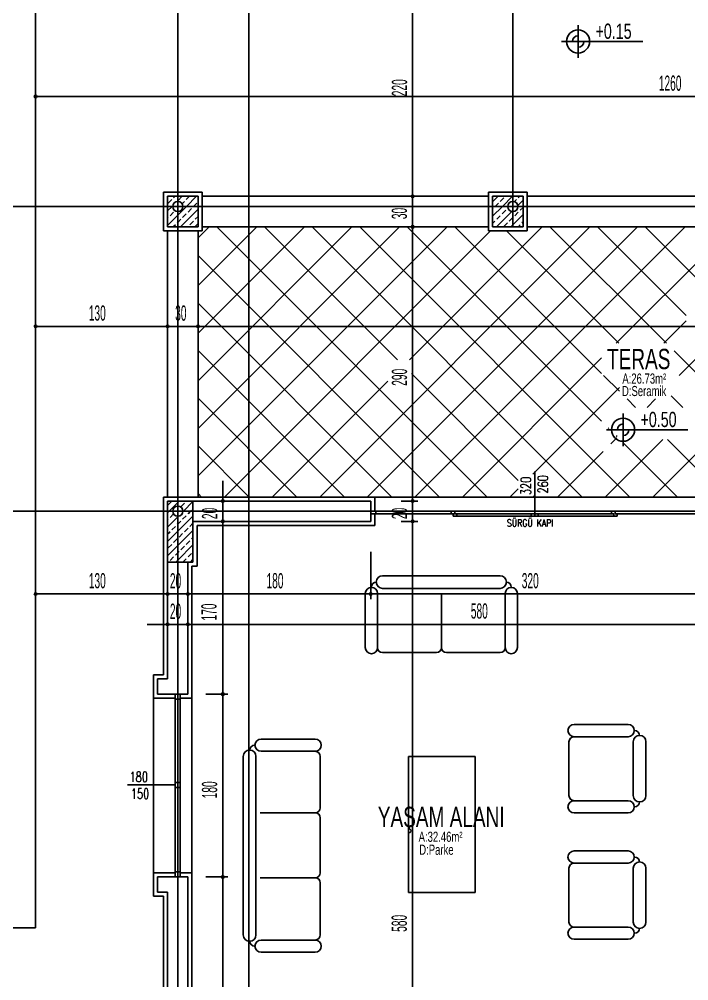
# Model space of a CAD drawing. Extents: x 3907.4 to 3911.57, y -3054.42 to -3053.7.
# Drawn here: x 3908.0917 to 3908.2236, y -3054.1365 to -3053.9472 of the extents above; entities that cross this region are included whole.
import ezdxf
from ezdxf.enums import TextEntityAlignment as Align

# ---------------------------------------------------------------- set-up
doc = ezdxf.new("R2010")
doc.units = 0
doc.header["$LTSCALE"] = 2
doc.header["$MEASUREMENT"] = 0
doc.linetypes.add('ACAD_ISO10W100', pattern=[18, 12, -3, 0, -3])
doc.layers.get('0').update_dxf_attribs({"linetype": 'CONTINUOUS'})
for name, color, linetype in [('AKS', 11, 'CONTINUOUS'), ('DOĞRAMA', 2, 'CONTINUOUS'), ('DUVAR', 7, 'CONTINUOUS'), ('KOLON', 3, 'CONTINUOUS'), ('KOLTAR', 9, 'CONTINUOUS'), ('MB', 11, 'CONTINUOUS'), ('OLÇÜ', 6, 'CONTINUOUS'), ('SıVA', 6, 'CONTINUOUS'), ('TARAMA', 9, 'CONTINUOUS'), ('TEFRIŞ', 32, 'CONTINUOUS'), ('TEXT', 11, 'CONTINUOUS')]:
    doc.layers.add(name, color=color, linetype=linetype)
doc.styles.add('DETAY', font='stylu.ttf', dxfattribs={"width": 0.7, "height": 13})
doc.styles.add('KAPı-PEN', font='simplex.shx', dxfattribs={"width": 0.7, "height": 10})
doc.styles.add('MAHAL', font='stylu.ttf', dxfattribs={"width": 0.7, "height": 20})
doc.styles.add('ÖLÇÜ', font='stylu.ttf', dxfattribs={"width": 0.5})

msp = doc.modelspace()

# ---------------------------------------------------------------- linework, layer by layer
at = {"color": 0, "linetype": 'ByBlock'}
for centre, start, end in [((3908.09497, -3053.96237), 0, 180), ((3908.09497, -3053.96237), 180, 0), ((3908.16923, -3053.98203), 90, 270), ((3908.16923, -3053.98203), 90, 270), ((3908.16923, -3053.98203), 270, 90), ((3908.16923, -3053.98203), 270, 90), ((3908.16923, -3053.98803), 90, 270), ((3908.16923, -3053.98803), 90, 270), ((3908.16923, -3053.98803), 270, 90), ((3908.16923, -3053.98803), 270, 90), ((3908.09497, -3054.00763), 0, 180), ((3908.12097, -3054.00763), 0, 180), ((3908.12097, -3054.00763), 0, 180), ((3908.12697, -3054.00763), 0, 180), ((3908.12697, -3054.00763), 0, 180), ((3908.09497, -3054.00763), 180, 0), ((3908.12097, -3054.00763), 180, 0), ((3908.12097, -3054.00763), 180, 0), ((3908.12697, -3054.00763), 180, 0), ((3908.12697, -3054.00763), 180, 0), ((3908.13184, -3054.04203), 90, 270), ((3908.13184, -3054.04203), 270, 90), ((3908.16923, -3054.04203), 90, 270), ((3908.16923, -3054.04203), 270, 90), ((3908.13184, -3054.04603), 90, 270), ((3908.13184, -3054.04603), 90, 270), ((3908.13184, -3054.04603), 270, 90), ((3908.13184, -3054.04603), 270, 90), ((3908.16923, -3054.04603), 90, 270), ((3908.16923, -3054.04603), 90, 270), ((3908.16923, -3054.04603), 90, 270), ((3908.16923, -3054.04603), 270, 90), ((3908.16923, -3054.04603), 270, 90), ((3908.16923, -3054.04603), 270, 90), ((3908.09497, -3054.06032), 0, 180), ((3908.09497, -3054.06032), 180, 0), ((3908.12097, -3054.06032), 0, 180), ((3908.12097, -3054.06032), 0, 180), ((3908.12097, -3054.06032), 180, 0), ((3908.12097, -3054.06032), 180, 0), ((3908.12497, -3054.06032), 0, 180), ((3908.12497, -3054.06032), 0, 180), ((3908.12497, -3054.06032), 180, 0), ((3908.12497, -3054.06032), 180, 0), ((3908.16097, -3054.06032), 0, 180), ((3908.16097, -3054.06032), 0, 180), ((3908.16097, -3054.06032), 180, 0), ((3908.16097, -3054.06032), 180, 0), ((3908.12097, -3054.06631), 0, 180), ((3908.12497, -3054.06631), 0, 180), ((3908.12497, -3054.06631), 0, 180), ((3908.12097, -3054.06631), 180, 0), ((3908.12497, -3054.06631), 180, 0), ((3908.12497, -3054.06631), 180, 0), ((3908.13184, -3054.08003), 90, 270), ((3908.13184, -3054.08003), 90, 270), ((3908.13184, -3054.08003), 270, 90), ((3908.13184, -3054.08003), 270, 90), ((3908.13184, -3054.11603), 90, 270), ((3908.13184, -3054.11603), 90, 270), ((3908.13184, -3054.11603), 270, 90), ((3908.13184, -3054.11603), 270, 90)]:
    msp.add_arc(centre, 0.00025, start, end, dxfattribs=at)
at = {"layer": 'AKS', "linetype": 'ACAD_ISO10W100'}
for p, q in [((3908.12297, -3053.71797), (3908.12297, -3054.16603)), ((3908.13697, -3053.71797), (3908.13697, -3054.27603)), ((3908.18897, -3053.71797), (3908.18897, -3053.98803)), ((3907.95547, -3053.98403), (3908.33097, -3053.98403)), ((3907.95547, -3054.04403), (3908.33097, -3054.04403))]:
    msp.add_line(p, q, dxfattribs=at)
at = {"layer": 'AKS'}
for centre in [(3908.12297, -3053.98403), (3908.18897, -3053.98403), (3908.12297, -3054.04403)]:
    msp.add_circle(centre, 0.001, dxfattribs=at)
at = {"layer": 'DOĞRAMA'}
for p, q in [((3908.19327, -3054.04503), (3908.19327, -3054.0362)), ((3908.19327, -3054.04433), (3908.19327, -3054.03678)), ((3908.17753, -3054.04403), (3908.16097, -3054.04403)), ((3908.17753, -3054.04403), (3908.16097, -3054.04403)), ((3908.16097, -3054.04453), (3908.193, -3054.04453)), ((3908.193, -3054.04453), (3908.16097, -3054.04453)), ((3908.16197, -3054.04403), (3908.16197, -3054.04453)), ((3908.17684, -3054.04403), (3908.17684, -3054.04453)), ((3908.17724, -3054.04453), (3908.19397, -3054.04453)), ((3908.17724, -3054.04483), (3908.17724, -3054.04453)), ((3908.17724, -3054.04483), (3908.17724, -3054.04503)), ((3908.17724, -3054.04503), (3908.19397, -3054.04503)), ((3908.17753, -3054.04403), (3908.17753, -3054.04423)), ((3908.17753, -3054.04423), (3908.17753, -3054.04453)), ((3908.17794, -3054.04453), (3908.17794, -3054.04503)), ((3908.19257, -3054.04483), (3908.19257, -3054.04453)), ((3908.19257, -3054.04483), (3908.19257, -3054.04503)), ((3908.19257, -3054.04503), (3908.20954, -3054.04503)), ((3908.193, -3054.04453), (3908.20884, -3054.04453)), ((3908.19327, -3054.04453), (3908.19327, -3054.04503)), ((3908.19327, -3054.04453), (3908.19327, -3054.04503)), ((3908.19397, -3054.04483), (3908.19397, -3054.04453)), ((3908.19397, -3054.04483), (3908.19397, -3054.04503)), ((3908.20841, -3054.04403), (3908.22497, -3054.04403)), ((3908.20841, -3054.04403), (3908.20841, -3054.04423)), ((3908.20841, -3054.04423), (3908.20841, -3054.04453)), ((3908.20884, -3054.04453), (3908.20884, -3054.04503)), ((3908.2091, -3054.04403), (3908.22497, -3054.04403)), ((3908.2091, -3054.04403), (3908.2091, -3054.04453)), ((3908.2091, -3054.04453), (3908.22497, -3054.04453)), ((3908.20954, -3054.04483), (3908.20954, -3054.04453)), ((3908.20954, -3054.04483), (3908.20954, -3054.04503)), ((3908.11817, -3054.11523), (3908.11817, -3054.08083)), ((3908.12247, -3054.11603), (3908.12247, -3054.08003)), ((3908.12247, -3054.08103), (3908.12347, -3054.08103)), ((3908.12297, -3054.09742), (3908.12297, -3054.08103)), ((3908.12347, -3054.11603), (3908.12347, -3054.08003)), ((3908.12577, -3054.11523), (3908.12577, -3054.08083)), ((3908.12247, -3054.09792), (3908.11309, -3054.09792)), ((3908.12247, -3054.09792), (3908.11344, -3054.09792)), ((3908.12247, -3054.09792), (3908.11509, -3054.09792)), ((3908.12247, -3054.09792), (3908.11509, -3054.09792)), ((3908.12247, -3054.09742), (3908.12347, -3054.09742)), ((3908.12247, -3054.09842), (3908.12347, -3054.09842)), ((3908.12297, -3054.11503), (3908.12297, -3054.09842)), ((3908.12247, -3054.11503), (3908.12347, -3054.11503)), ((3908.12247, -3054.11503), (3908.12347, -3054.11503))]:
    msp.add_line(p, q, dxfattribs=at)
at = {"layer": 'DUVAR'}
for p, q in [((3908.16097, -3054.04203), (3908.12597, -3054.04203)), ((3908.16097, -3054.04203), (3908.16097, -3054.04603)), ((3908.12597, -3054.04603), (3908.16097, -3054.04603)), ((3908.12097, -3054.07703), (3908.12097, -3054.05403)), ((3908.12497, -3054.08003), (3908.12497, -3054.05403)), ((3908.11897, -3054.07903), (3908.11897, -3054.07703)), ((3908.11897, -3054.07703), (3908.12097, -3054.07703)), ((3908.11897, -3054.07803), (3908.11897, -3054.08003)), ((3908.11897, -3054.08003), (3908.12497, -3054.08003)), ((3908.12097, -3054.08003), (3908.12497, -3054.08003)), ((3908.11897, -3054.11603), (3908.11897, -3054.11903)), ((3908.11897, -3054.11603), (3908.12497, -3054.11603)), ((3908.12097, -3054.11603), (3908.12497, -3054.11603)), ((3908.12497, -3054.11603), (3908.12497, -3054.16103)), ((3908.11897, -3054.11903), (3908.12097, -3054.11903)), ((3908.12097, -3054.11903), (3908.12097, -3054.14203))]:
    msp.add_line(p, q, dxfattribs=at)
at = {"layer": 'KOLON'}
for p, q in [((3908.12697, -3053.98203), (3908.12097, -3053.98203)), ((3908.12097, -3053.98203), (3908.12097, -3053.98803)), ((3908.12697, -3053.98203), (3908.12697, -3053.98803)), ((3908.19097, -3053.98203), (3908.18497, -3053.98203)), ((3908.18497, -3053.98203), (3908.18497, -3053.98803)), ((3908.19097, -3053.98203), (3908.18497, -3053.98203)), ((3908.18497, -3053.98203), (3908.18497, -3053.98803)), ((3908.19097, -3053.98203), (3908.19097, -3053.98803)), ((3908.19097, -3053.98203), (3908.19097, -3053.98803)), ((3908.12697, -3053.98803), (3908.12097, -3053.98803)), ((3908.19097, -3053.98803), (3908.18497, -3053.98803)), ((3908.19097, -3053.98803), (3908.18497, -3053.98803)), ((3908.12097, -3054.04203), (3908.12597, -3054.04203)), ((3908.12097, -3054.05403), (3908.12097, -3054.04203)), ((3908.12597, -3054.04203), (3908.12597, -3054.05403)), ((3908.12597, -3054.05403), (3908.12097, -3054.05403))]:
    msp.add_line(p, q, dxfattribs=at)
at = {"layer": 'KOLTAR'}
for p, q in [((3908.12097, -3053.98209), (3908.12103, -3053.98203)), ((3908.1211, -3053.98338), (3908.1218, -3053.98267)), ((3908.12216, -3053.98232), (3908.12245, -3053.98203)), ((3908.12297, -3053.98292), (3908.12386, -3053.98203)), ((3908.12463, -3053.98267), (3908.12527, -3053.98203)), ((3908.12469, -3053.98403), (3908.12669, -3053.98203)), ((3908.18497, -3053.98314), (3908.18609, -3053.98203)), ((3908.1865, -3053.98302), (3908.18721, -3053.98232)), ((3908.18691, -3053.98403), (3908.18891, -3053.98203)), ((3908.18928, -3053.98308), (3908.18969, -3053.98267)), ((3908.18995, -3053.98382), (3908.19097, -3053.9828)), ((3908.19004, -3053.98232), (3908.19033, -3053.98203)), ((3908.12097, -3053.98492), (3908.12186, -3053.98403)), ((3908.12186, -3053.98403), (3908.12198, -3053.98391)), ((3908.12285, -3053.98304), (3908.12297, -3053.98292)), ((3908.12297, -3053.98575), (3908.12469, -3053.98403)), ((3908.12352, -3053.98803), (3908.12697, -3053.98458)), ((3908.12381, -3053.98349), (3908.12428, -3053.98302)), ((3908.12499, -3053.98515), (3908.12569, -3053.98444)), ((3908.12605, -3053.98408), (3908.1261, -3053.98403)), ((3908.1261, -3053.98403), (3908.12675, -3053.98338)), ((3908.18497, -3053.98597), (3908.18691, -3053.98403)), ((3908.18497, -3053.98456), (3908.18509, -3053.98444)), ((3908.18544, -3053.98408), (3908.1855, -3053.98403)), ((3908.1855, -3053.98403), (3908.18615, -3053.98338)), ((3908.18792, -3053.98444), (3908.18802, -3053.98434)), ((3908.19039, -3053.98479), (3908.19097, -3053.98422)), ((3908.12097, -3053.98775), (3908.12297, -3053.98575)), ((3908.12097, -3053.98633), (3908.1211, -3053.98621)), ((3908.12145, -3053.98585), (3908.12216, -3053.98515)), ((3908.12297, -3053.98716), (3908.12357, -3053.98656)), ((3908.12393, -3053.98621), (3908.12463, -3053.9855)), ((3908.1264, -3053.98656), (3908.12697, -3053.98599)), ((3908.18574, -3053.98803), (3908.18876, -3053.98501)), ((3908.1858, -3053.98656), (3908.1865, -3053.98585)), ((3908.18686, -3053.9855), (3908.18757, -3053.98479)), ((3908.18827, -3053.98691), (3908.18897, -3053.98622)), ((3908.18897, -3053.98763), (3908.19097, -3053.98563)), ((3908.18897, -3053.98622), (3908.18898, -3053.98621)), ((3908.18933, -3053.98585), (3908.19004, -3053.98515)), ((3908.1221, -3053.98803), (3908.12251, -3053.98762)), ((3908.12287, -3053.98727), (3908.12297, -3053.98716)), ((3908.12493, -3053.98803), (3908.12499, -3053.98797)), ((3908.12534, -3053.98762), (3908.12605, -3053.98691)), ((3908.12635, -3053.98803), (3908.12697, -3053.9874)), ((3908.18497, -3053.98739), (3908.18544, -3053.98691)), ((3908.18721, -3053.98797), (3908.18792, -3053.98727)), ((3908.18857, -3053.98803), (3908.18897, -3053.98763)), ((3908.18998, -3053.98803), (3908.19039, -3053.98762)), ((3908.19075, -3053.98727), (3908.19097, -3053.98704)), ((3908.1211, -3054.04277), (3908.1218, -3054.04207)), ((3908.12126, -3054.04403), (3908.12297, -3054.04232)), ((3908.12297, -3054.04232), (3908.12326, -3054.04203)), ((3908.12357, -3054.04313), (3908.12428, -3054.04242)), ((3908.12409, -3054.04403), (3908.12597, -3054.04214)), ((3908.12463, -3054.04207), (3908.12467, -3054.04203)), ((3908.12097, -3054.04432), (3908.12126, -3054.04403)), ((3908.12097, -3054.04714), (3908.12297, -3054.04514)), ((3908.12145, -3054.04525), (3908.12213, -3054.04457)), ((3908.12297, -3054.04797), (3908.12597, -3054.04497)), ((3908.12297, -3054.04514), (3908.12309, -3054.04502)), ((3908.12393, -3054.0456), (3908.12463, -3054.0449)), ((3908.12396, -3054.04415), (3908.12409, -3054.04403)), ((3908.12499, -3054.04454), (3908.1255, -3054.04403)), ((3908.1255, -3054.04403), (3908.12569, -3054.04384)), ((3908.12097, -3054.04573), (3908.1211, -3054.0456)), ((3908.1218, -3054.04772), (3908.12251, -3054.04702)), ((3908.12287, -3054.04666), (3908.12297, -3054.04656)), ((3908.12297, -3054.04656), (3908.12357, -3054.04596)), ((3908.12534, -3054.04702), (3908.12597, -3054.04639)), ((3908.12097, -3054.04997), (3908.12297, -3054.04797)), ((3908.12097, -3054.04856), (3908.12145, -3054.04808)), ((3908.12297, -3054.0508), (3908.12597, -3054.0478)), ((3908.12322, -3054.04914), (3908.12393, -3054.04843)), ((3908.12428, -3054.04808), (3908.12499, -3054.04737)), ((3908.12097, -3054.0528), (3908.12297, -3054.0508)), ((3908.1211, -3054.05126), (3908.1218, -3054.05055)), ((3908.12216, -3054.0502), (3908.12287, -3054.04949)), ((3908.12297, -3054.05363), (3908.12597, -3054.05063)), ((3908.12357, -3054.05161), (3908.12428, -3054.05091)), ((3908.12463, -3054.05055), (3908.12534, -3054.04985)), ((3908.12569, -3054.04949), (3908.12597, -3054.04922)), ((3908.12251, -3054.05267), (3908.12297, -3054.05222)), ((3908.12297, -3054.05222), (3908.12322, -3054.05197)), ((3908.12499, -3054.05303), (3908.12569, -3054.05232)), ((3908.12145, -3054.05373), (3908.12216, -3054.05303)), ((3908.12257, -3054.05403), (3908.12297, -3054.05363)), ((3908.12398, -3054.05403), (3908.12463, -3054.05338)), ((3908.1254, -3054.05403), (3908.12597, -3054.05346))]:
    msp.add_line(p, q, dxfattribs=at)
at = {"layer": 'MB', "color": 3}
for p, q in [((3908.09497, -3053.82203), (3908.09497, -3054.12603)), ((3908.09497, -3054.12603), (3907.99497, -3054.12603))]:
    msp.add_line(p, q, dxfattribs=at)
at = {"layer": 'MB'}
for p, q in [((3908.18417, -3053.98203), (3908.12777, -3053.98203)), ((3908.26017, -3053.98203), (3908.19177, -3053.98203)), ((3908.12777, -3053.98803), (3908.18417, -3053.98803)), ((3908.19177, -3053.98803), (3908.26017, -3053.98803)), ((3908.12097, -3054.04123), (3908.12097, -3053.98883)), ((3908.12697, -3053.98883), (3908.12697, -3054.04123))]:
    msp.add_line(p, q, dxfattribs=at)
at = {"layer": 'OLÇÜ', "color": 6}
for p, q in [((3908.16923, -3053.98203), (3908.16923, -3053.93803)), ((3908.09497, -3053.96237), (3908.34697, -3053.96237)), ((3908.09497, -3053.96514), (3908.09497, -3053.96337)), ((3908.16644, -3053.98203), (3908.17023, -3053.98203)), ((3908.16644, -3053.98203), (3908.17023, -3053.98203)), ((3908.16923, -3053.98803), (3908.16923, -3053.98203)), ((3908.16923, -3054.04603), (3908.16923, -3053.98803)), ((3908.16958, -3053.98803), (3908.17023, -3053.98803)), ((3908.16958, -3053.98803), (3908.17023, -3053.98803)), ((3908.12697, -3054.00669), (3908.12697, -3054.00663)), ((3908.12697, -3054.00669), (3908.12697, -3054.00663)), ((3908.09497, -3054.00763), (3908.12097, -3054.00763)), ((3908.09497, -3054.01255), (3908.09497, -3054.00863)), ((3908.12097, -3054.00763), (3908.12697, -3054.00763)), ((3908.12097, -3054.01255), (3908.12097, -3054.00863)), ((3908.12097, -3054.01255), (3908.12097, -3054.00863)), ((3908.12697, -3054.00763), (3908.32497, -3054.00763)), ((3908.13184, -3054.04203), (3908.13184, -3054.03803)), ((3908.16923, -3054.04203), (3908.16923, -3054.03803)), ((3908.13184, -3054.04203), (3908.13184, -3054.04603)), ((3908.13721, -3054.04203), (3908.13284, -3054.04203)), ((3908.16697, -3054.04203), (3908.17023, -3054.04203)), ((3908.16923, -3054.04203), (3908.16923, -3054.04603)), ((3908.13184, -3054.04603), (3908.13184, -3054.05003)), ((3908.13184, -3054.04603), (3908.13184, -3054.08003)), ((3908.13721, -3054.04603), (3908.13284, -3054.04603)), ((3908.13721, -3054.04603), (3908.13284, -3054.04603)), ((3908.16697, -3054.04603), (3908.17023, -3054.04603)), ((3908.16697, -3054.04603), (3908.17023, -3054.04603)), ((3908.16697, -3054.04603), (3908.17023, -3054.04603)), ((3908.16923, -3054.04603), (3908.16923, -3054.05003)), ((3908.16923, -3054.04603), (3908.16923, -3054.16203)), ((3908.16097, -3054.05203), (3908.16097, -3054.06132)), ((3908.16097, -3054.05203), (3908.16097, -3054.06132)), ((3908.09497, -3054.05987), (3908.09497, -3054.06132)), ((3908.12097, -3054.06032), (3908.09497, -3054.06032)), ((3908.12097, -3054.06032), (3908.11697, -3054.06032)), ((3908.12097, -3054.05907), (3908.12097, -3054.06731)), ((3908.12097, -3054.06003), (3908.12097, -3054.06132)), ((3908.12097, -3054.06003), (3908.12097, -3054.06132)), ((3908.12097, -3054.06032), (3908.12497, -3054.06032)), ((3908.12497, -3054.05907), (3908.12497, -3054.06731)), ((3908.12497, -3054.05907), (3908.12497, -3054.06731)), ((3908.12497, -3054.06003), (3908.12497, -3054.06132)), ((3908.12497, -3054.06003), (3908.12497, -3054.06132)), ((3908.12497, -3054.06032), (3908.16097, -3054.06032)), ((3908.12497, -3054.06032), (3908.12897, -3054.06032)), ((3908.16097, -3054.06032), (3908.22497, -3054.06032)), ((3908.12097, -3054.06631), (3908.11697, -3054.06631)), ((3908.12097, -3054.06631), (3908.12497, -3054.06631)), ((3908.12497, -3054.06631), (3908.24097, -3054.06631)), ((3908.12497, -3054.06631), (3908.12897, -3054.06631)), ((3908.12847, -3054.08003), (3908.13284, -3054.08003)), ((3908.12847, -3054.08003), (3908.13284, -3054.08003)), ((3908.13184, -3054.08003), (3908.13184, -3054.11603)), ((3908.12847, -3054.11603), (3908.13284, -3054.11603)), ((3908.12847, -3054.11603), (3908.13284, -3054.11603)), ((3908.13184, -3054.11603), (3908.13184, -3054.16103))]:
    msp.add_line(p, q, dxfattribs=at)
at = {"layer": 'SıVA'}
for p, q in [((3908.12777, -3053.98123), (3908.12017, -3053.98123)), ((3908.12017, -3053.98123), (3908.12017, -3053.98883)), ((3908.12777, -3053.98883), (3908.12777, -3053.98123)), ((3908.19177, -3053.98123), (3908.18417, -3053.98123)), ((3908.18417, -3053.98123), (3908.18417, -3053.98883)), ((3908.19177, -3053.98883), (3908.19177, -3053.98123)), ((3908.12017, -3053.98883), (3908.12777, -3053.98883)), ((3908.18417, -3053.98883), (3908.19177, -3053.98883)), ((3908.16177, -3054.04123), (3908.12017, -3054.04123)), ((3908.12017, -3054.04123), (3908.12017, -3054.07623)), ((3908.16177, -3054.04403), (3908.16177, -3054.04123)), ((3908.16177, -3054.04683), (3908.16177, -3054.04453)), ((3908.12677, -3054.04683), (3908.16177, -3054.04683)), ((3908.12677, -3054.05483), (3908.12677, -3054.04683)), ((3908.12577, -3054.05483), (3908.12677, -3054.05483)), ((3908.12577, -3054.08083), (3908.12577, -3054.05483)), ((3908.12017, -3054.07623), (3908.11817, -3054.07623)), ((3908.11817, -3054.07623), (3908.11817, -3054.07903)), ((3908.11817, -3054.07903), (3908.11817, -3054.08083)), ((3908.11817, -3054.08083), (3908.12247, -3054.08083)), ((3908.12347, -3054.08083), (3908.12577, -3054.08083)), ((3908.11817, -3054.11523), (3908.11817, -3054.11983)), ((3908.12247, -3054.11523), (3908.11817, -3054.11523)), ((3908.12577, -3054.11523), (3908.12347, -3054.11523)), ((3908.12577, -3054.16023), (3908.12577, -3054.11523)), ((3908.11817, -3054.11983), (3908.12017, -3054.11983)), ((3908.12017, -3054.11983), (3908.12017, -3054.14123))]:
    msp.add_line(p, q, dxfattribs=at)
at = {"layer": 'TARAMA'}
for p, q in [((3908.12697, -3053.99023), (3908.12917, -3053.98803)), ((3908.12697, -3053.9996), (3908.13854, -3053.98803)), ((3908.12697, -3054.00897), (3908.14791, -3053.98803)), ((3908.12697, -3054.01834), (3908.15728, -3053.98803)), ((3908.12697, -3054.02771), (3908.16665, -3053.98803)), ((3908.12697, -3054.03708), (3908.17602, -3053.98803)), ((3908.1839, -3054.04123), (3908.1307, -3053.98803)), ((3908.16623, -3054.0142), (3908.14007, -3053.98803)), ((3908.20264, -3054.04123), (3908.14944, -3053.98803)), ((3908.15093, -3054.04123), (3908.20413, -3053.98803)), ((3908.21201, -3054.04123), (3908.15881, -3053.98803)), ((3908.1603, -3054.04123), (3908.2135, -3053.98803)), ((3908.20643, -3054.02629), (3908.16818, -3053.98803)), ((3908.16859, -3054.0142), (3908.19476, -3053.98803)), ((3908.16967, -3054.04123), (3908.22287, -3053.98803)), ((3908.20644, -3054.01693), (3908.17754, -3053.98803)), ((3908.21921, -3054.01096), (3908.19628, -3053.98803)), ((3908.2231, -3054.00547), (3908.20565, -3053.98803)), ((3908.20931, -3054.01096), (3908.23223, -3053.98803)), ((3908.26822, -3054.04123), (3908.21502, -3053.98803)), ((3908.21651, -3054.04123), (3908.26971, -3053.98803)), ((3908.2217, -3054.0173), (3908.25097, -3053.98803)), ((3908.13219, -3054.04123), (3908.18459, -3053.98883)), ((3908.20984, -3054.01096), (3908.18771, -3053.98883)), ((3908.17453, -3054.04123), (3908.12697, -3053.99367)), ((3908.16516, -3054.04123), (3908.12697, -3054.00304)), ((3908.21868, -3054.01096), (3908.2231, -3054.00654)), ((3908.15579, -3054.04123), (3908.12697, -3054.01241)), ((3908.24948, -3054.04123), (3908.22073, -3054.01248)), ((3908.17903, -3054.04123), (3908.20644, -3054.01382)), ((3908.14156, -3054.04123), (3908.16436, -3054.01843)), ((3908.19004, -3054.038), (3908.16898, -3054.01694)), ((3908.20994, -3054.02042), (3908.2068, -3054.01729)), ((3908.1929, -3054.03674), (3908.20994, -3054.01969)), ((3908.14642, -3054.04123), (3908.12697, -3054.02178)), ((3908.2131, -3054.02359), (3908.21145, -3054.02193)), ((3908.21541, -3054.02359), (3908.21707, -3054.02193)), ((3908.22247, -3054.02359), (3908.22016, -3054.02128)), ((3908.20787, -3054.02772), (3908.20772, -3054.02758)), ((3908.20714, -3054.04123), (3908.21848, -3054.02989)), ((3908.20823, -3054.03077), (3908.20945, -3054.02955)), ((3908.20948, -3054.02934), (3908.20934, -3054.02919)), ((3908.23074, -3054.04123), (3908.21941, -3054.02989)), ((3908.13705, -3054.04123), (3908.12697, -3054.03115)), ((3908.22138, -3054.04123), (3908.21077, -3054.03063)), ((3908.19777, -3054.04123), (3908.20677, -3054.03224)), ((3908.1884, -3054.04123), (3908.19004, -3054.03959)), ((3908.12768, -3054.04123), (3908.12697, -3054.04052)), ((3908.16177, -3054.04123), (3908.30717, -3054.04123)), ((3908.19327, -3054.04123), (3908.19304, -3054.041))]:
    msp.add_line(p, q, dxfattribs=at)
at = {"layer": 'TEFRIŞ'}
for p, q in [((3908.18646, -3054.05672), (3908.16331, -3054.05672)), ((3908.15991, -3054.07087), (3908.15991, -3054.06022)), ((3908.16231, -3054.06022), (3908.16231, -3054.07087)), ((3908.16331, -3054.05922), (3908.18646, -3054.05922)), ((3908.17491, -3054.06022), (3908.17491, -3054.07087)), ((3908.18746, -3054.06022), (3908.18746, -3054.07087)), ((3908.18986, -3054.07087), (3908.18986, -3054.06022)), ((3908.16331, -3054.07187), (3908.17391, -3054.07187)), ((3908.17591, -3054.07187), (3908.18646, -3054.07187)), ((3908.20102, -3054.08601), (3908.21167, -3054.08601)), ((3908.21167, -3054.08841), (3908.20102, -3054.08841)), ((3908.21167, -3054.08841), (3908.20102, -3054.08841)), ((3908.13818, -3054.09009), (3908.13813, -3054.09009)), ((3908.15003, -3054.08889), (3908.13938, -3054.08889)), ((3908.20002, -3054.10001), (3908.20002, -3054.08941)), ((3908.21267, -3054.10001), (3908.21267, -3054.08941)), ((3908.21517, -3054.08941), (3908.21517, -3054.10001)), ((3908.13588, -3054.09229), (3908.13588, -3054.12744)), ((3908.13838, -3054.12744), (3908.13838, -3054.09229)), ((3908.15003, -3054.09129), (3908.13938, -3054.09129)), ((3908.15103, -3054.10239), (3908.15103, -3054.09229)), ((3908.18156, -3054.09229), (3908.16839, -3054.09229)), ((3908.16839, -3054.09229), (3908.16839, -3054.11911)), ((3908.18156, -3054.11911), (3908.18156, -3054.09229)), ((3908.21167, -3054.10101), (3908.20102, -3054.10101)), ((3908.15003, -3054.10339), (3908.13918, -3054.10339)), ((3908.20102, -3054.10341), (3908.21167, -3054.10341)), ((3908.15103, -3054.11519), (3908.15103, -3054.10439)), ((3908.20102, -3054.1109), (3908.21167, -3054.1109)), ((3908.21167, -3054.1133), (3908.20102, -3054.1133)), ((3908.21167, -3054.1133), (3908.20102, -3054.1133)), ((3908.20002, -3054.1249), (3908.20002, -3054.1143)), ((3908.21267, -3054.1249), (3908.21267, -3054.1143)), ((3908.21517, -3054.1143), (3908.21517, -3054.1249)), ((3908.15003, -3054.11619), (3908.13918, -3054.11619)), ((3908.15103, -3054.12744), (3908.15103, -3054.11719)), ((3908.16839, -3054.11911), (3908.18156, -3054.11911)), ((3908.21167, -3054.1259), (3908.20102, -3054.1259)), ((3908.15003, -3054.12844), (3908.13938, -3054.12844)), ((3908.20102, -3054.1283), (3908.21167, -3054.1283)), ((3908.13818, -3054.12964), (3908.13813, -3054.12964)), ((3908.15003, -3054.13084), (3908.13938, -3054.13084))]:
    msp.add_line(p, q, dxfattribs=at)
for centre, radius, start, end in [((3908.16211, -3054.05897), 0.001, 90, 180), ((3908.16331, -3054.05797), 0.00125, 90, 270), ((3908.18646, -3054.05797), 0.00125, 270, 90), ((3908.18766, -3054.05897), 0.001, 0, 90), ((3908.16111, -3054.06022), 0.0012, 0, 180), ((3908.18866, -3054.06022), 0.0012, 0, 180), ((3908.16111, -3054.07087), 0.0012, 180, 0), ((3908.16331, -3054.07087), 0.001, 180, 270), ((3908.17391, -3054.07087), 0.001, 270, 0), ((3908.17591, -3054.07087), 0.001, 180, 270), ((3908.18646, -3054.07087), 0.001, 270, 0), ((3908.18866, -3054.07087), 0.0012, 180, 0), ((3908.20102, -3054.08721), 0.0012, 90, 270), ((3908.21167, -3054.08721), 0.0012, 270, 90), ((3908.20102, -3054.08941), 0.001, 90, 180), ((3908.20102, -3054.08941), 0.001, 90, 180), ((3908.21392, -3054.08941), 0.00125, 0, 180), ((3908.21292, -3054.08821), 0.001, 0, 90), ((3908.13813, -3054.09109), 0.001, 90, 180), ((3908.13938, -3054.09009), 0.0012, 90, 270), ((3908.15003, -3054.09009), 0.0012, 270, 90), ((3908.13713, -3054.09229), 0.00125, 0, 180), ((3908.15003, -3054.09229), 0.001, 0, 90), ((3908.20102, -3054.10001), 0.001, 180, 270), ((3908.21392, -3054.10001), 0.00125, 180, 0), ((3908.20102, -3054.10221), 0.0012, 90, 270), ((3908.21167, -3054.10221), 0.0012, 270, 90), ((3908.21292, -3054.10121), 0.001, 270, 0), ((3908.15003, -3054.10239), 0.001, 270, 0), ((3908.15003, -3054.10439), 0.001, 0, 90), ((3908.20102, -3054.1121), 0.0012, 90, 270), ((3908.21167, -3054.1121), 0.0012, 270, 90), ((3908.20102, -3054.1143), 0.001, 90, 180), ((3908.20102, -3054.1143), 0.001, 90, 180), ((3908.21392, -3054.1143), 0.00125, 0, 180), ((3908.21292, -3054.1131), 0.001, 0, 90), ((3908.15003, -3054.11519), 0.001, 270, 0), ((3908.15003, -3054.11719), 0.001, 0, 90), ((3908.20102, -3054.1271), 0.0012, 90, 270), ((3908.20102, -3054.1249), 0.001, 180, 270), ((3908.21167, -3054.1271), 0.0012, 270, 90), ((3908.21392, -3054.1249), 0.00125, 180, 0), ((3908.21292, -3054.1261), 0.001, 270, 0), ((3908.13713, -3054.12744), 0.00125, 180, 0), ((3908.13938, -3054.12964), 0.0012, 90, 270), ((3908.15003, -3054.12744), 0.001, 270, 0), ((3908.15003, -3054.12964), 0.0012, 270, 90), ((3908.13813, -3054.12864), 0.001, 180, 270)]:
    msp.add_arc(centre, radius, start, end, dxfattribs=at)
at = {"layer": 'TEXT', "color": 3}
for p, q in [((3908.20182, -3053.94834), (3908.20182, -3053.95476)), ((3908.19855, -3053.95155), (3908.21456, -3053.95155)), ((3908.21068, -3054.02477), (3908.21068, -3054.03119)), ((3908.20741, -3054.02798), (3908.22342, -3054.02798))]:
    msp.add_line(p, q, dxfattribs=at)
for centre in [(3908.20182, -3053.95155), (3908.21068, -3054.02798)]:
    msp.add_circle(centre, 0.00227, dxfattribs=at)
for centre, start, end in [((3908.20182, -3053.95155), 90, 180), ((3908.20182, -3053.95155), 270, 0), ((3908.21068, -3054.02798), 90, 180), ((3908.21068, -3054.02798), 270, 0)]:
    msp.add_arc(centre, 0.00113, start, end, dxfattribs=at)

# ---------------------------------------------------------------- texts
at = {"layer": 'DOĞRAMA', "style": 'KAPı-PEN', "width": 0.7}
for s, p in [('320', (3908.19254, -3054.04084)), ('260', (3908.19587, -3054.04052))]:
    msp.add_text(s, height=0.002, rotation=90, dxfattribs=at).set_placement(p)
at = {"layer": 'DOĞRAMA', "style": 'KAPı-PEN'}
for s, height, width, p in [('SÜRGÜ KAPI', 0.0014, 0.8, (3908.1878, -3054.04705)), ('180', 0.002, 0.7, (3908.11349, -3054.09731)), ('150', 0.002, 0.7, (3908.11375, -3054.10064))]:
    msp.add_text(s, height=height, dxfattribs=dict(at, width=width)).set_placement(p)
at = {"layer": 'OLÇÜ', "color": 62, "style": 'ÖLÇÜ', "width": 0.5}
for s, p in [('1260', (3908.21771, -3053.96125)), ('130', (3908.10545, -3054.00651)), ('30', (3908.12246, -3054.00651)), ('130', (3908.10545, -3054.0592)), ('20', (3908.12142, -3054.05922)), ('180', (3908.14045, -3054.05921)), ('320', (3908.19072, -3054.0592)), ('20', (3908.12142, -3054.06521)), ('580', (3908.18069, -3054.06517))]:
    msp.add_text(s, height=0.003, dxfattribs=at).set_placement(p)
for s, p in [('220', (3908.16813, -3053.96233)), ('30', (3908.16811, -3053.98653)), ('290', (3908.16812, -3054.01933)), ('20', (3908.13074, -3054.04558)), ('20', (3908.16813, -3054.04558)), ('170', (3908.13061, -3054.06555)), ('180', (3908.13073, -3054.10055)), ('580', (3908.16809, -3054.12683))]:
    msp.add_text(s, height=0.003, rotation=90, dxfattribs=at).set_placement(p)
at = {"layer": 'TEXT', "width": 0.7}
for s, height, style, p in [('TERAS', 0.004, 'MAHAL', (3908.20751, -3054.01606)), ('A:26.73m²', 0.002, 'DETAY', (3908.21053, -3054.01891)), ('D:Seramik', 0.002, 'DETAY', (3908.21046, -3054.02136)), ('YAŞAM ALANI', 0.004, 'MAHAL', (3908.16237, -3054.10621)), ('A:32.46m²', 0.002, 'DETAY', (3908.17041, -3054.10911)), ('D:Parke', 0.002, 'DETAY', (3908.17053, -3054.11166))]:
    msp.add_text(s, height=height, dxfattribs=dict(at, style=style)).set_placement(p)
at = {"layer": 'TEXT', "color": 3, "style": 'MAHAL', "width": 0.7}
for tag, p in [('+0.15', (3908.2088, -3053.95103)), ('+0.50', (3908.21766, -3054.02746))]:
    msp.add_attdef(tag, text='%%p0.00', height=0.003, dxfattribs=at).set_placement(p, align=Align.CENTER)

doc.saveas('drawing.dxf')
